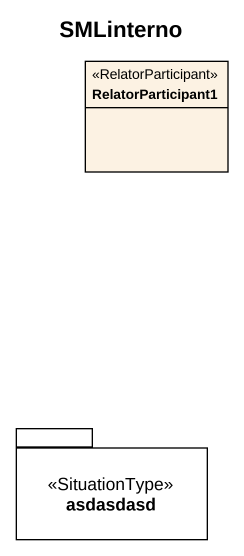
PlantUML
@startuml
title SMLinterno
hide circle
hide empty members
class RelatorParticipant1 <<RelatorParticipant>>
package asdasdasd <<SituationType>> {
}
@enduml
